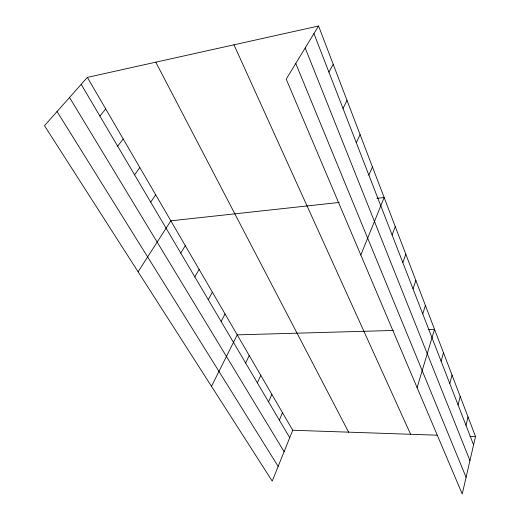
<?xml version="1.0" encoding="UTF-8"?>
<svg xmlns="http://www.w3.org/2000/svg" width="520" height="520" viewBox="0 0 520 520"><rect width="100%" height="100%" fill="white"/><g stroke="black" fill="none" stroke-linecap="round" stroke-linejoin="round"><path stroke-width="0.78" d="M475.514 436.501L462.235 494L286.202 79.157L318.565 26L475.514 436.501L469.969 436.312M465.991 425.334L468.032 416.929M458.068 404.918L460.213 396.487M449.781 383.559L452.043 375.115M441.103 361.199L443.488 352.742M417.099 387.634L434.525 329.303L428.876 329.459M422.74 313.898L425.412 305.454M413.029 288.867L415.851 280.442M402.825 262.574L405.808 254.189M392.093 234.93L395.259 226.59M87.36 77.383L292.728 430.248L272.226 481.111L44.486 125.697L87.36 77.383L318.565 26M360.822 255.021L384.156 197.542L376.922 198.334M279.357 420.128L282.49 412.659M368.882 175.117L372.45 166.933M268.574 401.85L271.843 394.368M257.348 382.831L260.767 375.336M356.304 142.708L360.1 134.628M245.655 363.019L249.236 355.518M211.504 386.347L237.211 334.861L393.276 330.467M342.999 108.427L347.041 100.477M221.13 321.464L225.05 313.963M208.26 299.656L212.368 292.168M328.906 72.111L333.223 64.331M194.825 276.887L199.128 269.425M180.778 253.097L185.302 245.667M138.093 271.784L170.839 220.825L339.17 202.456M150.709 202.15L155.708 194.818M134.589 174.831L139.847 167.564M117.669 146.166L123.208 138.977M99.885 116.038L105.736 108.953M292.728 430.248L437.313 435.195M57.05 111.54L278.155 466.401M69.517 97.487L284.102 451.646M81.185 84.344L289.725 437.697M155.798 62.173L348.641 432.159M233.974 44.798L410.618 434.278M295.763 63.453L466.089 477.308M305.188 47.97L469.944 460.61M313.95 33.586L473.577 444.88"/></g></svg>
